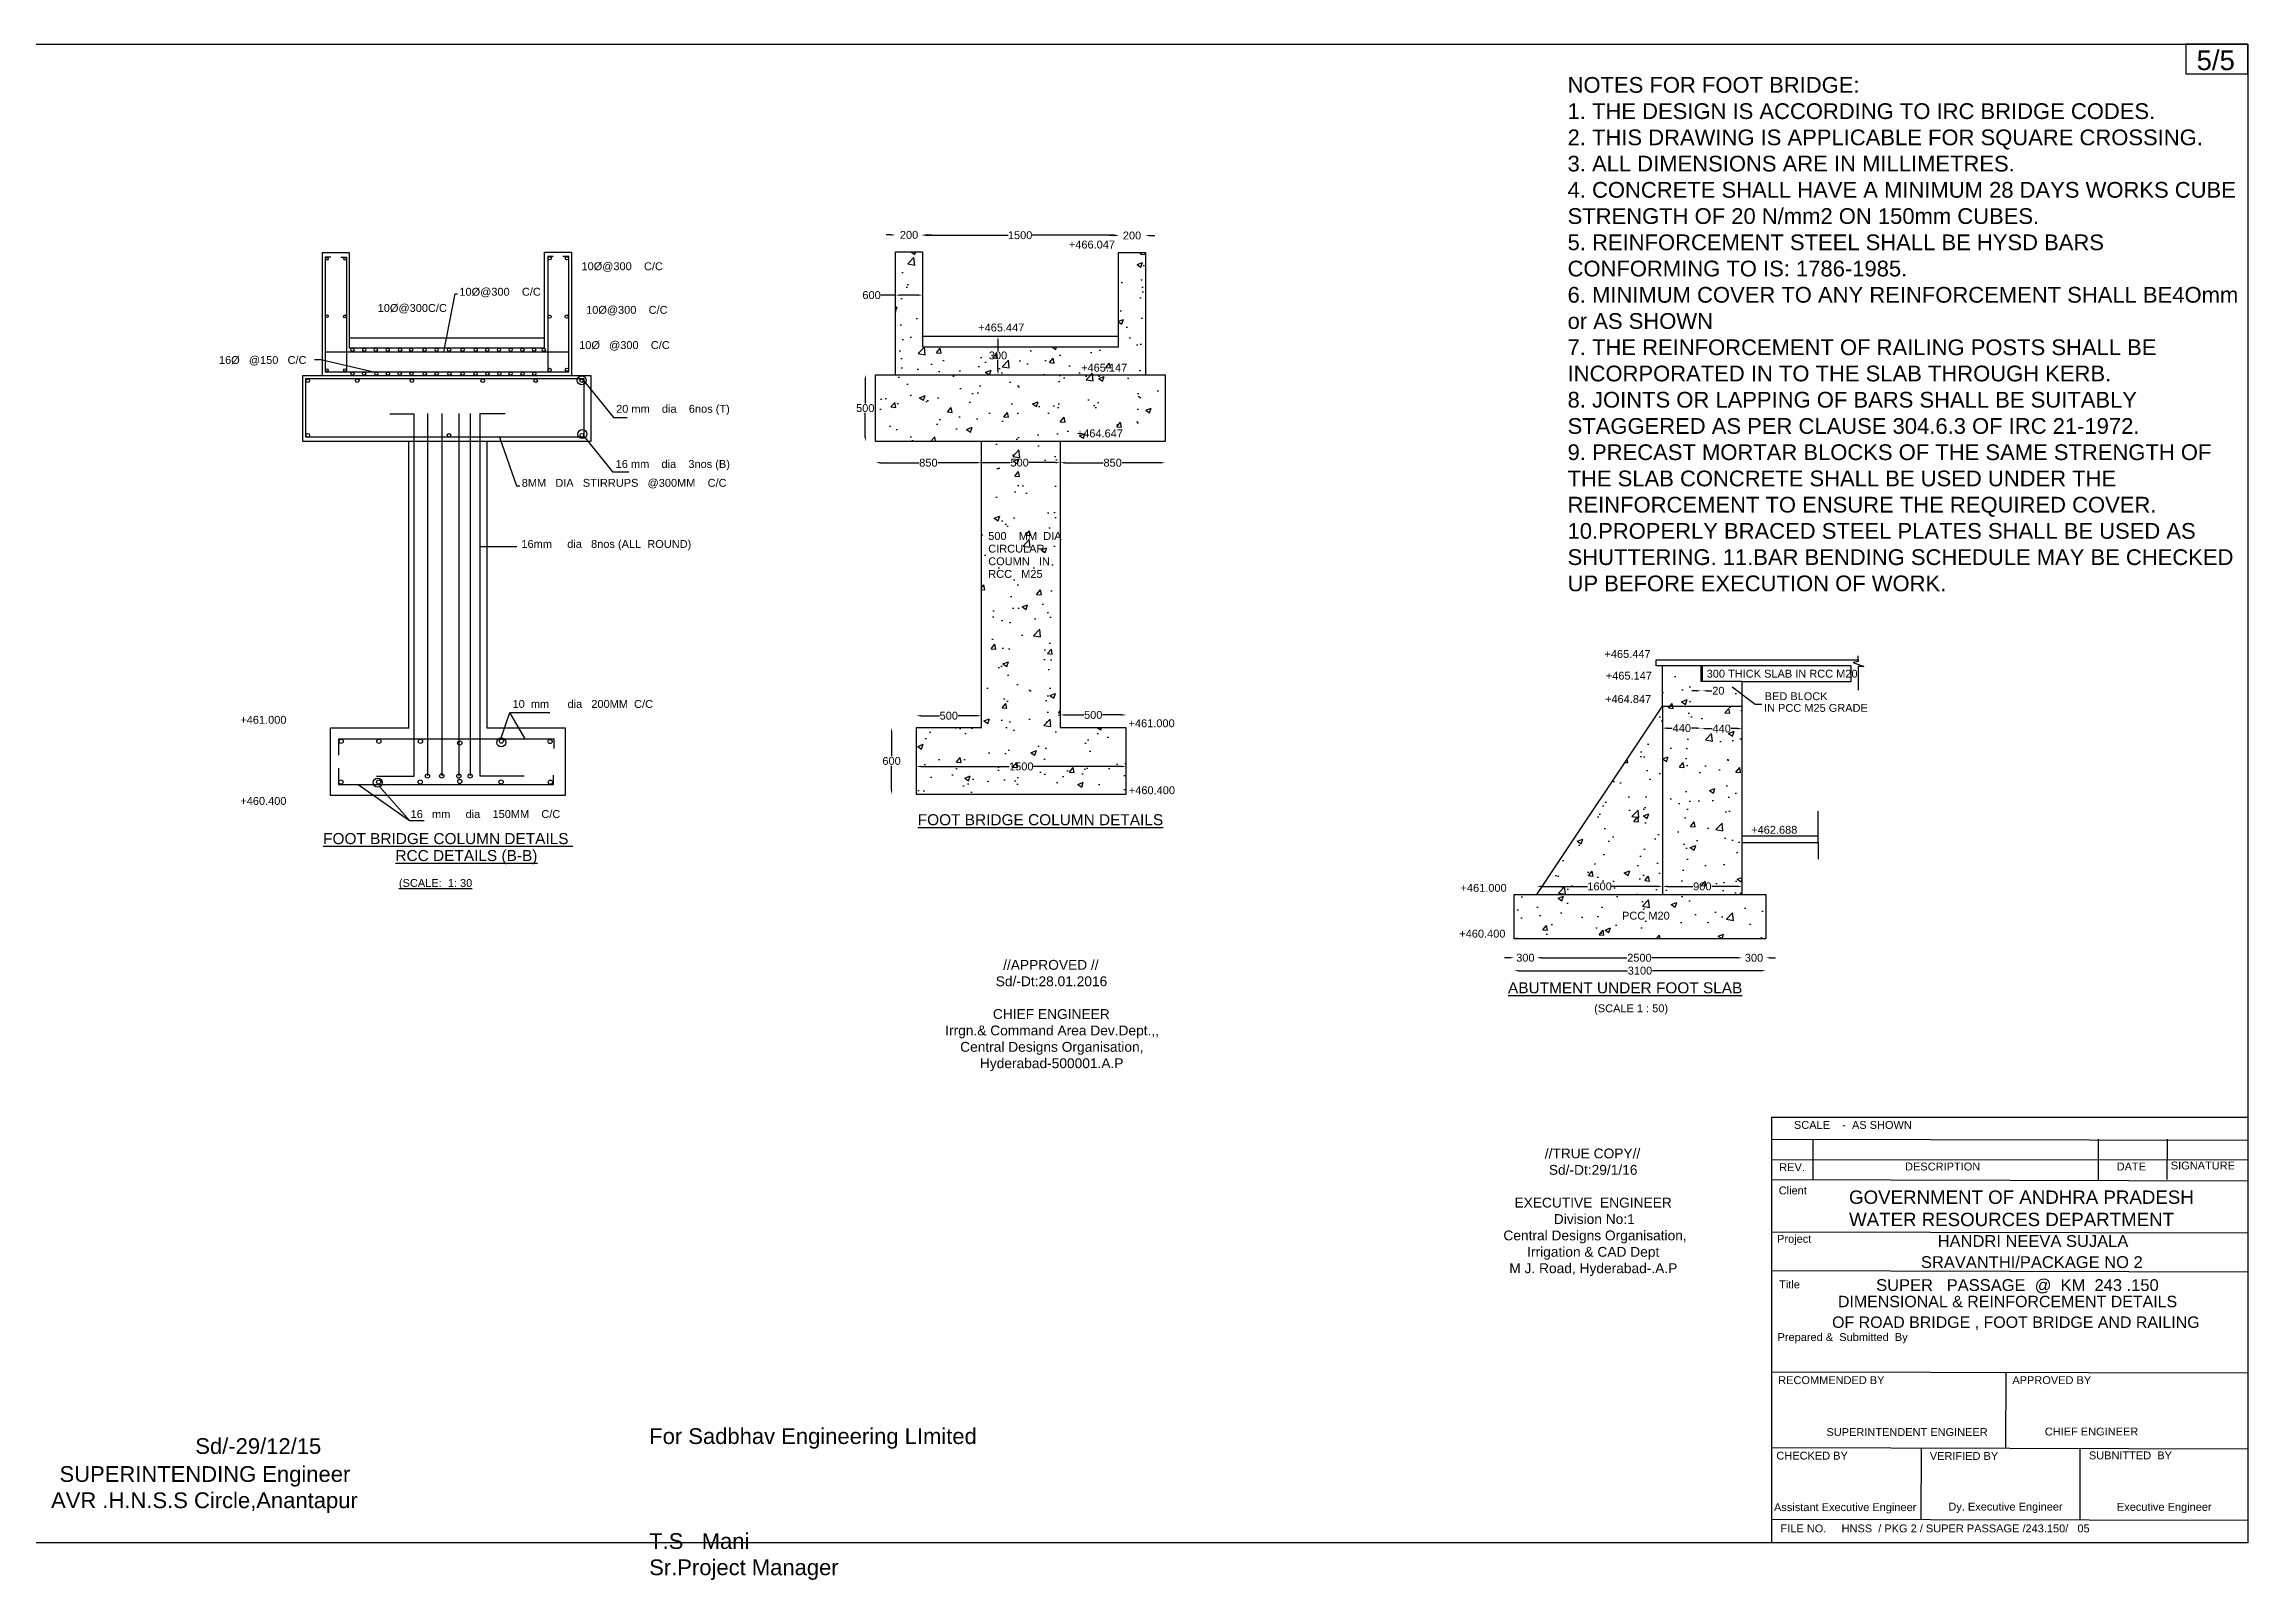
# Model space of a CAD drawing. Header units: inches. Extents: x 800 to 1228, y 18 to 213.
# Drawn here: x 948.4 to 1228.4, y 17.6 to 212.8 of the extents above; entities that cross this region are included whole.
import ezdxf

# ---------------------------------------------------------------- set-up
doc = ezdxf.new("R2010")
doc.units = ezdxf.units.IN
doc.header["$MEASUREMENT"] = 0
doc.layers.add('DRAWING', color=2, linetype='Continuous')
doc.layers.add('TEXT', color=1, linetype='Continuous')
doc.styles.get("Standard").update_dxf_attribs({"font": 'arial.ttf', "height": 1})
doc.dimstyles.get("Standard").update_dxf_attribs({"dimtxt": 1, "dimasz": 0.6, "dimexe": 0.18, "dimexo": 0.0625, "dimgap": 0.09, "dimtad": 0, "dimtih": 1, "dimtoh": 1, "dimdec": 4, "dimzin": 0, "dimdsep": 46, "dimtxsty": 'Standard', "dimcen": 0.09, "dimse1": 1, "dimse2": 1, "dimadec": 0, "dimazin": 0, "dimtfac": 1, "dimtdec": 4, "dimtofl": 0, "dimtmove": 0, "dimatfit": 3, "dimfxl": 1, "dimtolj": 1, "dimtzin": 0, "dimarcsym": 0})
pattern_1 = [(50, (0, 0), (7.172602, -0.62752), [0.75, -8.25]), (355, (0, 0), (-1.387513, 7.52192), [0.6, -6.6]), (100.4514, (0.598, -0.052), (5.785094, 6.894395), [0.6374, -7.01142]), (46.1842, (0, 2), (10.67241, -1.65519), [1.125, -12.375]), (96.6356, (0.889, 1.862), (9.34663, 9.74118), [0.9561, -10.51713]), (351.1842, (0, 2), (9.34662, 9.74119), [0.9, -9.9]), (21, (1, 1.5), (5.96907, -4.02619), [0.75, -8.25]), (326, (1, 1.5), (2.433153, 7.2515), [0.6, -6.6]), (71.4514, (1.4974, 1.1645), (8.402226, 3.225305), [0.6374, -7.01142]), (37.5, (0, 0), (0.1215986, 3.3289385), [0, -6.52, 0, -6.7, 0, -6.625]), (7.5, (0, 0), (2.630695, 3.944117), [0, -3.82, 0, -6.37, 0, -2.525]), (327.5, (-2.23, 0), (5.3382244, -0.225549), [0, -2.5, 0, -7.8, 0, -10.35]), (317.5, (-3.23, 0), (5.831862, 1.00105), [0, -3.25, 0, -5.18, 0, -7.35])]

# ---------------------------------------------------------------- blocks, each defined once
blk = doc.blocks.new('*D1')
at = {"layer": 'Defpoints', "color": 0, "transparency": 16777216}
for p in [(1078.14, 175.63), (1069.62, 170.73), (1078.14, 170.73)]:
    blk.add_point(p, dxfattribs=at)
at = {"layer": 'TEXT', "color": 0, "lineweight": -2, "transparency": 16777216}
for p, q in [((1069.62, 175.03), (1069.62, 173.78)), ((1069.62, 171.33), (1069.62, 172.58))]:
    blk.add_line(p, q, dxfattribs=at)
at = {"layer": 'TEXT', "color": 0, "transparency": 16777216}
for points in [[(1069.52, 175.03), (1069.72, 175.03), (1069.62, 175.63)], [(1069.52, 171.33), (1069.72, 171.33), (1069.62, 170.73)]]:
    blk.add_solid(points, dxfattribs=at)
at = {"layer": 'TEXT', "color": 0, "transparency": 16777216, "insert": (1069.62, 173.18), "char_height": 1, "attachment_point": 5}
blk.add_mtext('\\A1;300', dxfattribs=at)
blk = doc.blocks.new('*D2')
at = {"layer": 'Defpoints', "color": 0, "transparency": 16777216}
for p in [(1154.05, 133.75), (1158.97, 133.75), (1158.97, 125.82)]:
    blk.add_point(p, dxfattribs=at)
at = {"layer": 'TEXT', "color": 0, "lineweight": -2, "transparency": 16777216}
for p, q in [((1154.65, 125.82), (1155.3, 125.82)), ((1158.37, 125.82), (1157.72, 125.82))]:
    blk.add_line(p, q, dxfattribs=at)
at = {"layer": 'TEXT', "color": 0, "transparency": 16777216}
for points in [[(1154.65, 125.92), (1154.65, 125.72), (1154.05, 125.82)], [(1158.37, 125.92), (1158.37, 125.72), (1158.97, 125.82)]]:
    blk.add_solid(points, dxfattribs=at)
at = {"layer": 'TEXT', "color": 0, "transparency": 16777216, "insert": (1156.51, 125.82), "char_height": 1, "attachment_point": 5}
blk.add_mtext('\\A1;440', dxfattribs=at)
blk = doc.blocks.new('*D3')
at = {"layer": 'Defpoints', "color": 0, "transparency": 16777216}
for p in [(1158.97, 131.74), (1164.17, 131.74), (1164.17, 125.76)]:
    blk.add_point(p, dxfattribs=at)
at = {"layer": 'TEXT', "color": 0, "lineweight": -2, "transparency": 16777216}
for p, q in [((1159.57, 125.76), (1160.36, 125.76)), ((1163.57, 125.76), (1162.78, 125.76))]:
    blk.add_line(p, q, dxfattribs=at)
at = {"layer": 'TEXT', "color": 0, "transparency": 16777216}
for points in [[(1159.57, 125.86), (1159.57, 125.66), (1158.97, 125.76)], [(1163.57, 125.86), (1163.57, 125.66), (1164.17, 125.76)]]:
    blk.add_solid(points, dxfattribs=at)
at = {"layer": 'TEXT', "color": 0, "transparency": 16777216, "insert": (1161.57, 125.76), "char_height": 1, "attachment_point": 5}
blk.add_mtext('\\A1;440', dxfattribs=at)
blk = doc.blocks.new('*D4')
at = {"layer": 'Defpoints', "color": 0, "transparency": 16777216}
for p in [(1138.07, 104.69), (1154.05, 105.71), (1154.05, 104.69)]:
    blk.add_point(p, dxfattribs=at)
at = {"layer": 'TEXT', "color": 0, "lineweight": -2, "transparency": 16777216}
for p, q in [((1138.67, 105.71), (1144.52, 105.71)), ((1153.45, 105.71), (1147.59, 105.71))]:
    blk.add_line(p, q, dxfattribs=at)
at = {"layer": 'TEXT', "color": 0, "transparency": 16777216}
for points in [[(1138.67, 105.81), (1138.67, 105.61), (1138.07, 105.71)], [(1153.45, 105.81), (1153.45, 105.61), (1154.05, 105.71)]]:
    blk.add_solid(points, dxfattribs=at)
at = {"layer": 'TEXT', "color": 0, "transparency": 16777216, "insert": (1146.06, 105.71), "char_height": 1, "attachment_point": 5}
blk.add_mtext('\\A1;1600', dxfattribs=at)
blk = doc.blocks.new('*D5')
at = {"layer": 'Defpoints', "color": 0, "transparency": 16777216}
for p in [(1154.05, 105.71), (1164.17, 105.71), (1164.17, 105.71)]:
    blk.add_point(p, dxfattribs=at)
at = {"layer": 'TEXT', "color": 0, "lineweight": -2, "transparency": 16777216}
for p, q in [((1154.65, 105.71), (1157.92, 105.71)), ((1163.57, 105.71), (1160.3, 105.71))]:
    blk.add_line(p, q, dxfattribs=at)
at = {"layer": 'TEXT', "color": 0, "transparency": 16777216}
for points in [[(1154.65, 105.81), (1154.65, 105.61), (1154.05, 105.71)], [(1163.57, 105.81), (1163.57, 105.61), (1164.17, 105.71)]]:
    blk.add_solid(points, dxfattribs=at)
at = {"layer": 'TEXT', "color": 0, "transparency": 16777216, "insert": (1159.11, 105.71), "char_height": 1, "attachment_point": 5}
blk.add_mtext('\\A1;900', dxfattribs=at)
blk = doc.blocks.new('*D6')
at = {"layer": 'Defpoints', "color": 0, "transparency": 16777216}
for p in [(1135.19, 104.69), (1138.07, 104.69), (1138.07, 96.65)]:
    blk.add_point(p, dxfattribs=at)
at = {"layer": 'TEXT', "color": 0, "lineweight": -2, "transparency": 16777216}
for p, q in [((1134.59, 96.65), (1133.99, 96.65)), ((1138.67, 96.65), (1139.27, 96.65))]:
    blk.add_line(p, q, dxfattribs=at)
at = {"layer": 'TEXT', "color": 0, "transparency": 16777216}
for points in [[(1134.59, 96.75), (1134.59, 96.55), (1135.19, 96.65)], [(1138.67, 96.75), (1138.67, 96.55), (1138.07, 96.65)]]:
    blk.add_solid(points, dxfattribs=at)
at = {"layer": 'TEXT', "color": 0, "transparency": 16777216, "insert": (1136.63, 96.65), "char_height": 1, "attachment_point": 5}
blk.add_mtext('\\A1;300', dxfattribs=at)
blk = doc.blocks.new('*D7')
at = {"layer": 'Defpoints', "color": 0, "transparency": 16777216}
for p in [(1138.07, 104.69), (1164.17, 104.69), (1164.17, 96.64)]:
    blk.add_point(p, dxfattribs=at)
at = {"layer": 'TEXT', "color": 0, "lineweight": -2, "transparency": 16777216}
for p, q in [((1138.67, 96.64), (1149.53, 96.64)), ((1163.57, 96.64), (1152.71, 96.64))]:
    blk.add_line(p, q, dxfattribs=at)
at = {"layer": 'TEXT', "color": 0, "transparency": 16777216}
for points in [[(1138.67, 96.74), (1138.67, 96.54), (1138.07, 96.64)], [(1163.57, 96.74), (1163.57, 96.54), (1164.17, 96.64)]]:
    blk.add_solid(points, dxfattribs=at)
at = {"layer": 'TEXT', "color": 0, "transparency": 16777216, "insert": (1151.12, 96.64), "char_height": 1, "attachment_point": 5}
blk.add_mtext('\\A1;2500', dxfattribs=at)
blk = doc.blocks.new('*D8')
at = {"layer": 'Defpoints', "color": 0, "transparency": 16777216}
for p in [(1164.17, 104.69), (1167.19, 104.69), (1167.19, 96.64)]:
    blk.add_point(p, dxfattribs=at)
at = {"layer": 'TEXT', "color": 0, "lineweight": -2, "transparency": 16777216}
for p, q in [((1163.57, 96.64), (1162.97, 96.64)), ((1167.79, 96.64), (1168.39, 96.64))]:
    blk.add_line(p, q, dxfattribs=at)
at = {"layer": 'TEXT', "color": 0, "transparency": 16777216}
for points in [[(1163.57, 96.74), (1163.57, 96.54), (1164.17, 96.64)], [(1167.79, 96.74), (1167.79, 96.54), (1167.19, 96.64)]]:
    blk.add_solid(points, dxfattribs=at)
at = {"layer": 'TEXT', "color": 0, "transparency": 16777216, "insert": (1165.68, 96.64), "char_height": 1, "attachment_point": 5}
blk.add_mtext('\\A1;300', dxfattribs=at)
blk = doc.blocks.new('*D9')
at = {"layer": 'Defpoints', "color": 0, "transparency": 16777216}
for p in [(1135.19, 99.04), (1167.19, 99.04), (1167.19, 95)]:
    blk.add_point(p, dxfattribs=at)
at = {"layer": 'TEXT', "color": 0, "lineweight": -2, "transparency": 16777216}
for p, q in [((1135.79, 95), (1149.61, 95)), ((1166.59, 95), (1152.77, 95))]:
    blk.add_line(p, q, dxfattribs=at)
at = {"layer": 'TEXT', "color": 0, "transparency": 16777216}
for points in [[(1135.79, 95.1), (1135.79, 94.9), (1135.19, 95)], [(1166.59, 95.1), (1166.59, 94.9), (1167.19, 95)]]:
    blk.add_solid(points, dxfattribs=at)
at = {"layer": 'TEXT', "color": 0, "transparency": 16777216, "insert": (1151.19, 95), "char_height": 1, "attachment_point": 5}
blk.add_mtext('\\A1;3100', dxfattribs=at)
blk = doc.blocks.new('*D10')
at = {"layer": 'Defpoints', "color": 0, "transparency": 16777216}
for p in [(1158.97, 131.74), (1159.13, 131.74), (1159.13, 130.57)]:
    blk.add_point(p, dxfattribs=at)
at = {"layer": 'TEXT', "color": 0, "lineweight": -2, "transparency": 16777216}
for p, q in [((1158.37, 130.57), (1157.77, 130.57)), ((1159.73, 130.57), (1160.33, 130.57))]:
    blk.add_line(p, q, dxfattribs=at)
at = {"layer": 'TEXT', "color": 0, "transparency": 16777216}
for points in [[(1158.37, 130.67), (1158.37, 130.47), (1158.97, 130.57)], [(1159.73, 130.67), (1159.73, 130.47), (1159.13, 130.57)]]:
    blk.add_solid(points, dxfattribs=at)
at = {"layer": 'TEXT', "color": 0, "transparency": 16777216, "insert": (1161.15, 130.57), "char_height": 1, "attachment_point": 5}
blk.add_mtext('\\A1;20', dxfattribs=at)
blk = doc.blocks.new('*D11')
at = {"layer": 'Defpoints', "color": 0, "transparency": 16777216}
for p in [(1060.03, 188.5), (1056.6, 186.35), (1060.03, 186.35)]:
    blk.add_point(p, dxfattribs=at)
at = {"layer": 'TEXT', "color": 0, "lineweight": -2, "transparency": 16777216}
for p, q in [((1056, 188.5), (1055.4, 188.5)), ((1060.63, 188.5), (1061.23, 188.5))]:
    blk.add_line(p, q, dxfattribs=at)
at = {"layer": 'TEXT', "color": 0, "transparency": 16777216}
for points in [[(1056, 188.6), (1056, 188.4), (1056.6, 188.5)], [(1060.63, 188.6), (1060.63, 188.4), (1060.03, 188.5)]]:
    blk.add_solid(points, dxfattribs=at)
at = {"layer": 'TEXT', "color": 0, "transparency": 16777216, "insert": (1058.32, 188.5), "char_height": 1, "attachment_point": 5}
blk.add_mtext('\\A1;200', dxfattribs=at)
blk = doc.blocks.new('*D12')
at = {"layer": 'Defpoints', "color": 0, "transparency": 16777216}
for p in [(1084.94, 188.46), (1059.93, 175.63), (1084.94, 175.63)]:
    blk.add_point(p, dxfattribs=at)
at = {"layer": 'TEXT', "color": 0, "lineweight": -2, "transparency": 16777216}
for p, q in [((1060.53, 188.46), (1070.9, 188.46)), ((1084.34, 188.46), (1073.97, 188.46))]:
    blk.add_line(p, q, dxfattribs=at)
at = {"layer": 'TEXT', "color": 0, "transparency": 16777216}
for points in [[(1060.53, 188.56), (1060.53, 188.36), (1059.93, 188.46)], [(1084.34, 188.56), (1084.34, 188.36), (1084.94, 188.46)]]:
    blk.add_solid(points, dxfattribs=at)
at = {"layer": 'TEXT', "color": 0, "transparency": 16777216, "insert": (1072.43, 188.46), "char_height": 1, "attachment_point": 5}
blk.add_mtext('\\A1;1500', dxfattribs=at)
blk = doc.blocks.new('*D13')
at = {"layer": 'Defpoints', "color": 0, "transparency": 16777216}
for p in [(1088.35, 188.42), (1084.94, 186.27), (1088.35, 186.27)]:
    blk.add_point(p, dxfattribs=at)
at = {"layer": 'TEXT', "color": 0, "lineweight": -2, "transparency": 16777216}
for p, q in [((1084.34, 188.42), (1083.74, 188.42)), ((1088.95, 188.42), (1089.55, 188.42))]:
    blk.add_line(p, q, dxfattribs=at)
at = {"layer": 'TEXT', "color": 0, "transparency": 16777216}
for points in [[(1084.34, 188.52), (1084.34, 188.32), (1084.94, 188.42)], [(1088.95, 188.52), (1088.95, 188.32), (1088.35, 188.42)]]:
    blk.add_solid(points, dxfattribs=at)
at = {"layer": 'TEXT', "color": 0, "transparency": 16777216, "insert": (1086.65, 188.42), "char_height": 1, "attachment_point": 5}
blk.add_mtext('\\A1;200', dxfattribs=at)
blk = doc.blocks.new('*D14')
at = {"layer": 'Defpoints', "color": 0, "transparency": 16777216}
for p in [(1056.6, 180.85), (1060.03, 180.85), (1060.03, 180.85)]:
    blk.add_point(p, dxfattribs=at)
at = {"layer": 'TEXT', "color": 0, "lineweight": -2, "transparency": 16777216}
for p, q in [((1056.6, 180.85), (1054.75, 180.85)), ((1059.43, 180.85), (1057.2, 180.85))]:
    blk.add_line(p, q, dxfattribs=at)
at = {"layer": 'TEXT', "color": 0, "transparency": 16777216}
for points in [[(1057.2, 180.95), (1057.2, 180.75), (1056.6, 180.85)], [(1059.43, 180.95), (1059.43, 180.75), (1060.03, 180.85)]]:
    blk.add_solid(points, dxfattribs=at)
at = {"layer": 'TEXT', "color": 0, "transparency": 16777216, "insert": (1053.56, 180.85), "char_height": 1, "attachment_point": 5}
blk.add_mtext('\\A1;600', dxfattribs=at)
blk = doc.blocks.new('*D15')
at = {"layer": 'Defpoints', "color": 0, "transparency": 16777216}
for p in [(1054.07, 170.73), (1052.76, 162.25), (1054.07, 162.25)]:
    blk.add_point(p, dxfattribs=at)
at = {"layer": 'TEXT', "color": 0, "lineweight": -2, "transparency": 16777216}
for p, q in [((1052.76, 170.13), (1052.76, 167.09)), ((1052.76, 162.85), (1052.76, 165.89))]:
    blk.add_line(p, q, dxfattribs=at)
at = {"layer": 'TEXT', "color": 0, "transparency": 16777216}
for points in [[(1052.66, 170.13), (1052.86, 170.13), (1052.76, 170.73)], [(1052.66, 162.85), (1052.86, 162.85), (1052.76, 162.25)]]:
    blk.add_solid(points, dxfattribs=at)
at = {"layer": 'TEXT', "color": 0, "transparency": 16777216, "insert": (1052.76, 166.49), "char_height": 1, "attachment_point": 5}
blk.add_mtext('\\A1;500', dxfattribs=at)
blk = doc.blocks.new('*D16')
at = {"layer": 'Defpoints', "color": 0, "transparency": 16777216}
for p in [(1054.07, 162.25), (1067.5, 162.25), (1067.5, 159.55)]:
    blk.add_point(p, dxfattribs=at)
at = {"layer": 'TEXT', "color": 0, "lineweight": -2, "transparency": 16777216}
for p, q in [((1054.67, 159.55), (1059.59, 159.55)), ((1066.9, 159.55), (1061.98, 159.55))]:
    blk.add_line(p, q, dxfattribs=at)
at = {"layer": 'TEXT', "color": 0, "transparency": 16777216}
for points in [[(1054.67, 159.65), (1054.67, 159.45), (1054.07, 159.55)], [(1066.9, 159.65), (1066.9, 159.45), (1067.5, 159.55)]]:
    blk.add_solid(points, dxfattribs=at)
at = {"layer": 'TEXT', "color": 0, "transparency": 16777216, "insert": (1060.78, 159.55), "char_height": 1, "attachment_point": 5}
blk.add_mtext('\\A1;850', dxfattribs=at)
blk = doc.blocks.new('*D17')
at = {"layer": 'Defpoints', "color": 0, "transparency": 16777216}
for p in [(1077.53, 162.25), (1090.86, 162.25), (1090.86, 159.55)]:
    blk.add_point(p, dxfattribs=at)
at = {"layer": 'TEXT', "color": 0, "lineweight": -2, "transparency": 16777216}
for p, q in [((1078.13, 159.55), (1083, 159.55)), ((1090.26, 159.55), (1085.39, 159.55))]:
    blk.add_line(p, q, dxfattribs=at)
at = {"layer": 'TEXT', "color": 0, "transparency": 16777216}
for points in [[(1078.13, 159.65), (1078.13, 159.45), (1077.53, 159.55)], [(1090.26, 159.65), (1090.26, 159.45), (1090.86, 159.55)]]:
    blk.add_solid(points, dxfattribs=at)
at = {"layer": 'TEXT', "color": 0, "transparency": 16777216, "insert": (1084.19, 159.55), "char_height": 1, "attachment_point": 5}
blk.add_mtext('\\A1;850', dxfattribs=at)
blk = doc.blocks.new('*D18')
at = {"layer": 'Defpoints', "color": 0, "transparency": 16777216}
for p in [(1067.2, 159.6), (1077.53, 159.6), (1077.53, 159.56)]:
    blk.add_point(p, dxfattribs=at)
at = {"layer": 'TEXT', "color": 0, "lineweight": -2, "transparency": 16777216}
for p, q in [((1067.8, 159.56), (1071.17, 159.56)), ((1076.93, 159.56), (1073.56, 159.56))]:
    blk.add_line(p, q, dxfattribs=at)
at = {"layer": 'TEXT', "color": 0, "transparency": 16777216}
for points in [[(1067.8, 159.66), (1067.8, 159.46), (1067.2, 159.56)], [(1076.93, 159.66), (1076.93, 159.46), (1077.53, 159.56)]]:
    blk.add_solid(points, dxfattribs=at)
at = {"layer": 'TEXT', "color": 0, "transparency": 16777216, "insert": (1072.37, 159.56), "char_height": 1, "attachment_point": 5}
blk.add_mtext('\\A1;500', dxfattribs=at)
blk = doc.blocks.new('*D19')
at = {"layer": 'Defpoints', "color": 0, "transparency": 16777216}
for p in [(1067.5, 127.4), (1059.24, 125.88), (1067.5, 125.88)]:
    blk.add_point(p, dxfattribs=at)
at = {"layer": 'TEXT', "color": 0, "lineweight": -2, "transparency": 16777216}
for p, q in [((1059.84, 127.4), (1062.18, 127.4)), ((1066.9, 127.4), (1064.56, 127.4))]:
    blk.add_line(p, q, dxfattribs=at)
at = {"layer": 'TEXT', "color": 0, "transparency": 16777216}
for points in [[(1059.84, 127.5), (1059.84, 127.3), (1059.24, 127.4)], [(1066.9, 127.5), (1066.9, 127.3), (1067.5, 127.4)]]:
    blk.add_solid(points, dxfattribs=at)
at = {"layer": 'TEXT', "color": 0, "transparency": 16777216, "insert": (1063.37, 127.4), "char_height": 1, "attachment_point": 5}
blk.add_mtext('\\A1;500', dxfattribs=at)
blk = doc.blocks.new('*D20')
at = {"layer": 'Defpoints', "color": 0, "transparency": 16777216}
for p in [(1085.92, 127.5), (1077.53, 125.88), (1085.92, 125.88)]:
    blk.add_point(p, dxfattribs=at)
at = {"layer": 'TEXT', "color": 0, "lineweight": -2, "transparency": 16777216}
for p, q in [((1078.13, 127.5), (1080.53, 127.5)), ((1085.32, 127.5), (1082.92, 127.5))]:
    blk.add_line(p, q, dxfattribs=at)
at = {"layer": 'TEXT', "color": 0, "transparency": 16777216}
for points in [[(1078.13, 127.6), (1078.13, 127.4), (1077.53, 127.5)], [(1085.32, 127.6), (1085.32, 127.4), (1085.92, 127.5)]]:
    blk.add_solid(points, dxfattribs=at)
at = {"layer": 'TEXT', "color": 0, "transparency": 16777216, "insert": (1081.72, 127.5), "char_height": 1, "attachment_point": 5}
blk.add_mtext('\\A1;500', dxfattribs=at)
blk = doc.blocks.new('*D21')
at = {"layer": 'Defpoints', "color": 0, "transparency": 16777216}
for p in [(1059.24, 120.95), (1085.92, 120.95), (1085.92, 120.95)]:
    blk.add_point(p, dxfattribs=at)
at = {"layer": 'TEXT', "color": 0, "lineweight": -2, "transparency": 16777216}
for p, q in [((1059.84, 120.95), (1071.04, 120.95)), ((1085.32, 120.95), (1074.11, 120.95))]:
    blk.add_line(p, q, dxfattribs=at)
at = {"layer": 'TEXT', "color": 0, "transparency": 16777216}
for points in [[(1059.84, 121.05), (1059.84, 120.85), (1059.24, 120.95)], [(1085.32, 121.05), (1085.32, 120.85), (1085.92, 120.95)]]:
    blk.add_solid(points, dxfattribs=at)
at = {"layer": 'TEXT', "color": 0, "transparency": 16777216, "insert": (1072.58, 120.95), "char_height": 1, "attachment_point": 5}
blk.add_mtext('\\A1;1500', dxfattribs=at)
blk = doc.blocks.new('*D22')
at = {"layer": 'Defpoints', "color": 0, "transparency": 16777216}
for p in [(1059.24, 125.88), (1056.1, 117.42), (1059.24, 117.42)]:
    blk.add_point(p, dxfattribs=at)
at = {"layer": 'TEXT', "color": 0, "lineweight": -2, "transparency": 16777216}
for p, q in [((1056.1, 125.28), (1056.1, 122.25)), ((1056.1, 118.02), (1056.1, 121.05))]:
    blk.add_line(p, q, dxfattribs=at)
at = {"layer": 'TEXT', "color": 0, "transparency": 16777216}
for points in [[(1056, 125.28), (1056.2, 125.28), (1056.1, 125.88)], [(1056, 118.02), (1056.2, 118.02), (1056.1, 117.42)]]:
    blk.add_solid(points, dxfattribs=at)
at = {"layer": 'TEXT', "color": 0, "transparency": 16777216, "insert": (1056.1, 121.65), "char_height": 1, "attachment_point": 5}
blk.add_mtext('\\A1;600', dxfattribs=at)

msp = doc.modelspace()

# ---------------------------------------------------------------- hatches: boundary and pattern name
at = {"layer": 'TEXT'}
h = msp.add_hatch(dxfattribs=at)
h.set_pattern_fill('AR-CONC', color=0, style=0)
h.set_pattern_definition(pattern_1)
h.paths.add_polyline_path([(1088.35307, 186.2662), (1084.93734, 186.2662), (1084.93734, 174.26741), (1060.03483, 174.26741), (1060.03483, 186.34659), (1056.59711, 186.34659), (1056.59711, 170.73322), (1088.35307, 170.73322)])
h.paths.add_polyline_path([(1068.2694, 173.94271), (1070.97472, 173.94271), (1070.97472, 172.42088), (1068.2694, 172.42088)], flags=24)
h.paths.add_polyline_path([(1079.92399, 170.85655), (1086.30018, 170.85655), (1086.30018, 172.38827), (1079.92399, 172.38827)], flags=24)
h = msp.add_hatch(dxfattribs=at)
h.set_pattern_fill('AR-CONC', color=0, style=0)
h.set_pattern_definition(pattern_1)
h.paths.add_polyline_path([(1090.8558, 170.73322), (1054.06724, 170.73322), (1054.06724, 162.2488), (1090.8558, 162.2488)])
h.paths.add_polyline_path([(1079.37378, 162.50863), (1085.74997, 162.50863), (1085.74997, 164.04034), (1079.37378, 164.04034)], flags=24)
h = msp.add_hatch(dxfattribs=at)
h.set_pattern_fill('AR-CONC', color=0, style=0)
h.set_pattern_definition(pattern_1)
h.paths.add_polyline_path([(1077.52923, 162.2488), (1067.50187, 162.2488), (1067.50187, 125.87575), (1059.23716, 125.87575), (1059.23716, 117.42121), (1085.91617, 117.42121), (1085.91617, 125.87575), (1077.52923, 125.87575)])
h.paths.add_polyline_path([(1068.12391, 144.64496), (1075.54956, 144.64496), (1075.54956, 146.19612), (1068.12391, 146.19612)], flags=24)
h.paths.add_polyline_path([(1068.12374, 146.2512), (1076.47947, 146.2512), (1076.47947, 147.80338), (1068.12374, 147.80338)], flags=24)
h.paths.add_polyline_path([(1068.12391, 147.85778), (1075.78217, 147.85778), (1075.78217, 149.40894), (1068.12391, 149.40894)], flags=24)
h.paths.add_polyline_path([(1068.12715, 149.46743), (1077.9556, 149.46743), (1077.9556, 150.99915), (1068.12715, 150.99915)], flags=24)
h = msp.add_hatch(dxfattribs=at)
h.set_pattern_fill('AR-CONC', color=0, style=0)
h.set_pattern_definition(pattern_1)
h.paths.add_polyline_path([(1154.04907, 128.59531), (1138.06591, 104.68671), (1154.04907, 104.68671)])
h.paths.add_polyline_path([(1164.17126, 128.59531), (1154.04907, 128.59531), (1154.04907, 104.68671), (1164.17126, 104.68671)])
h.paths.add_polyline_path([(1164.17126, 131.73917), (1159.13303, 131.73917), (1158.97153, 131.73917), (1158.97153, 133.75053), (1154.04907, 133.75053), (1154.04907, 128.59531), (1164.17126, 128.59531)])
h.paths.add_polyline_path([(1144.36308, 106.47371), (1147.7519, 106.47371), (1147.7519, 104.95256), (1144.36308, 104.95256)], flags=24)
h.paths.add_polyline_path([(1155.13718, 126.57959), (1157.88342, 126.57959), (1157.88342, 125.05844), (1155.13718, 125.05844)], flags=24)
h.paths.add_polyline_path([(1160.19827, 126.52029), (1162.94452, 126.52029), (1162.94452, 124.99914), (1160.19827, 124.99914)], flags=24)
h.paths.add_polyline_path([(1157.75716, 106.47371), (1160.46317, 106.47371), (1160.46317, 104.95256), (1157.75716, 104.95256)], flags=24)
h = msp.add_hatch(dxfattribs=at)
h.set_pattern_fill('AR-CONC', color=0, style=0)
h.set_pattern_definition(pattern_1)
h.paths.add_polyline_path([(1167.1891, 104.68671), (1135.18613, 104.68671), (1135.18613, 99.03669), (1167.1891, 99.03669)])
h.paths.add_polyline_path([(1148.65485, 101.2196), (1155.22715, 101.2196), (1155.22715, 102.77076), (1148.65485, 102.77076)], flags=24)

# ---------------------------------------------------------------- linework, layer by layer
at = {"color": 0}
for points in [[(983.79099, 170.61885), (983.79099, 186.28181), (987.17452, 186.28181), (987.17452, 174.1427), (1011.98143, 174.1427), (1011.98143, 186.28897), (1015.44096, 186.28897), (1015.44096, 170.61885)], [(984.859, 185.65933), (984.14973, 185.65933), (984.14973, 171.10796), (1015.08404, 171.10796), (1015.08404, 185.77316), (1014.35088, 185.77316)], [(986.10349, 185.65933), (986.8521, 185.65933), (986.8521, 171.10796)], [(1013.11425, 185.77316), (1012.40545, 185.77316), (1012.40545, 171.10796)], [(1056.59711, 170.73322), (1056.59711, 186.34659), (1060.03483, 186.34659), (1060.03483, 174.26741), (1084.93734, 174.26741), (1084.93734, 186.2662), (1088.35307, 186.2662), (1088.35307, 170.73322)], [(984.14973, 173.65904), (1015.08404, 173.65904)], [(987.17452, 175.40391), (1011.98143, 175.40391)], [(1060.03483, 175.63036), (1084.93734, 175.63036)], [(992.33323, 165.77013), (995.41379, 165.77013), (995.41379, 119.68669)], [(997.13408, 165.78728), (997.13408, 119.74141)], [(998.94766, 165.78728), (998.94766, 119.7551)], [(1001.11798, 165.78728), (1001.11798, 119.72773)], [(1002.55159, 165.78728), (1002.55159, 119.74141)], [(1003.80599, 165.78728), (1003.80599, 119.74141)], [(1003.80599, 165.78728), (1006.99105, 165.78728)], [(994.77223, 125.79903), (984.78067, 125.79903), (984.78067, 117.29287), (1014.67506, 117.29287), (1014.67506, 125.8352), (1004.71261, 125.8352), (1004.71261, 162.23764)], [(994.77223, 125.79903), (994.77223, 162.23764)], [(1067.50187, 162.2488), (1067.50187, 125.87575)], [(1077.52923, 162.2488), (1077.52923, 125.87575)], [(1153.23415, 133.75053), (1153.23415, 134.49698), (1178.90039, 134.49698), (1178.90039, 135.00461)], [(1178.90039, 134.49698), (1178.90039, 134.27739), (1178.27104, 134.18305), (1179.62043, 133.64332), (1178.92421, 133.64332), (1178.92421, 130.65251)], [(1138.06591, 104.68671), (1154.04907, 128.59531), (1154.04907, 133.75053)], [(1164.17126, 104.68671), (1164.17126, 131.73917), (1178.03073, 131.73917), (1178.03073, 133.75053), (1153.23415, 133.75053)], [(1159.13303, 131.73917), (1158.97153, 131.73917), (1158.97153, 133.75053)], [(1164.17126, 131.73917), (1159.13303, 131.73917), (1159.13303, 133.75053)], [(1154.04907, 128.59531), (1164.17126, 128.59531)], [(985.88462, 122.39711), (985.88462, 124.47264), (1013.17926, 124.47264), (1013.17926, 123.25387)], [(1067.55739, 125.87575), (1059.23716, 125.87575), (1059.23716, 117.42121), (1085.91617, 117.42121), (1085.91617, 125.87575), (1077.52923, 125.87575)], [(985.82654, 120.7264), (985.82654, 118.66635), (1013.15134, 118.66635), (1013.15134, 119.85476)], [(995.41379, 119.68669), (990.67661, 119.68669)], [(1003.80599, 119.74141), (1009.40105, 119.74141)], [(1164.17126, 111.30698), (1173.84254, 111.30698), (1173.84254, 115.28458)], [(1173.84254, 112.08261), (1164.17126, 112.08261)], [(1173.84254, 111.30698), (1173.84254, 109.17896)]]:
    msp.add_lwpolyline(points, dxfattribs=at)
for points in [[(981.27632, 170.61885), (1017.89983, 170.61885), (1017.89983, 162.23764), (981.27632, 162.23764)], [(981.67112, 170.23517), (1017.00915, 170.23517), (1017.00915, 162.78722), (981.67112, 162.78722)], [(1054.06724, 170.73322), (1090.8558, 170.73322), (1090.8558, 162.2488), (1054.06724, 162.2488)], [(1135.18613, 104.68671), (1167.1891, 104.68671), (1167.1891, 99.03669), (1135.18613, 99.03669)]]:
    msp.add_lwpolyline(points, close=True, dxfattribs=at)
for centre, radius in [((984.3583, 185.46394), 0.17622), ((986.66843, 185.45768), 0.17622), ((1012.66803, 185.53394), 0.2086), ((1014.85283, 185.52441), 0.2086), ((984.34656, 178.1614), 0.17622), ((986.62405, 178.15043), 0.17622), ((1012.64149, 178.1129), 0.2086), ((1014.83097, 178.12545), 0.2086), ((987.60491, 173.91364), 0.2086), ((989.10676, 173.91364), 0.2086), ((990.56945, 173.91364), 0.2086), ((992.07933, 173.91364), 0.2086), ((993.64583, 173.91364), 0.2086), ((995.06134, 173.91364), 0.2086), ((996.76939, 173.91364), 0.2086), ((998.30223, 173.91364), 0.2086), ((999.8876, 173.91364), 0.2086), ((1001.58621, 173.91364), 0.2086), ((1003.26595, 173.91364), 0.2086), ((1004.722, 173.91364), 0.2086), ((1006.22244, 173.91364), 0.2086), ((1007.70401, 173.91364), 0.2086), ((1009.19812, 173.91364), 0.2086), ((1010.67968, 173.91364), 0.2086), ((1011.90646, 173.91364), 0.2086), ((984.34566, 171.316), 0.17622), ((986.65356, 171.32134), 0.17622), ((987.60673, 170.87036), 0.2086), ((989.08739, 170.86508), 0.2086), ((990.63679, 170.86508), 0.2086), ((992.10688, 170.84922), 0.2086), ((993.61153, 170.87567), 0.2086), ((995.10277, 170.87039), 0.2086), ((996.78438, 170.85982), 0.2086), ((998.28918, 170.865), 0.2086), ((999.91791, 170.85443), 0.2086), ((1001.59423, 170.85443), 0.2086), ((1003.24411, 170.85972), 0.2086), ((1004.74315, 170.8632), 0.2086), ((1006.26065, 170.87546), 0.2086), ((1007.69811, 170.86729), 0.2086), ((1009.2197, 170.86729), 0.2086), ((1010.70507, 170.85511), 0.2086), ((1012.65353, 171.35435), 0.2086), ((1014.85217, 171.36171), 0.2086), ((981.92217, 169.97769), 0.22991), ((988.21223, 169.97994), 0.22991), ((995.14608, 169.98371), 0.22991), ((1004.1635, 169.97344), 0.22991), ((1010.88518, 169.97751), 0.22991), ((1016.74111, 170.00705), 0.5758), ((1016.72545, 169.98381), 0.22991), ((981.9308, 163.04394), 0.22991), ((999.86193, 163.03853), 0.22991), ((1016.80922, 163.18587), 0.5758), ((1016.74743, 163.04778), 0.22991), ((986.16748, 124.15408), 0.26864), ((990.95579, 124.15408), 0.26864), ((996.23867, 124.15408), 0.26864), ((1001.23634, 123.92999), 0.26864), ((1006.50036, 124.00513), 0.5758), ((1006.51857, 124.171), 0.26864), ((1012.71169, 124.12561), 0.26864), ((986.13843, 118.96667), 0.26864), ((990.80146, 118.90875), 0.5758), ((990.92674, 118.96667), 0.26864), ((996.20962, 118.96667), 0.26864), ((997.13408, 119.74141), 0.26864), ((998.94766, 119.7551), 0.26864), ((1001.11798, 119.72773), 0.26864), ((1001.23856, 119.04593), 0.26864), ((1002.55159, 119.74141), 0.26864), ((1006.48866, 118.97691), 0.26864), ((1012.75122, 118.95475), 0.26864)]:
    msp.add_circle(centre, radius, dxfattribs=at)
at = {"layer": 'DRAWING', "color": 0}
for points in [[(1167.92599, 76.38395), (1228.43552, 76.38395), (1228.43552, 22.3091), (1167.95929, 22.3091), (1167.92599, 76.38395)], [(1167.92771, 73.60166), (1228.43552, 73.45199)], [(1173.16666, 73.5887), (1173.15396, 68.45464)], [(1209.40489, 73.57108), (1209.39219, 68.43702)], [(1218.15927, 73.58042), (1218.14657, 68.44636)], [(1167.92933, 70.9598), (1228.43552, 71.02436)], [(1167.92771, 68.46756), (1228.43552, 68.3179)], [(1167.92771, 61.8214), (1228.43552, 61.67173)], [(1167.92771, 56.89795), (1228.43552, 56.74828)], [(1167.92771, 44.04057), (1228.43552, 43.89091)], [(1167.92771, 34.39612), (1228.43552, 34.24645)], [(1186.90348, 34.34918), (1186.88102, 25.26677)], [(1167.92771, 25.31365), (1228.43552, 25.16398)]]:
    msp.add_lwpolyline(points, dxfattribs=at)
at = {"layer": 'TEXT', "color": 0}
for points in [[(1228.43552, 22.3091), (799.93916, 22.3091), (799.93916, 212.75175), (1228.43552, 212.75175)], [(1228.43552, 212.75175), (1220.55749, 212.75175), (1220.55749, 208.96126), (1228.43552, 208.96126)]]:
    msp.add_lwpolyline(points, close=True, dxfattribs=at)
for points in [[(1154.04907, 128.59531), (1154.04907, 104.68671)], [(1197.66777, 43.96701), (1197.64391, 34.32262)], [(1207.09577, 34.29924), (1207.07331, 25.21682)]]:
    msp.add_lwpolyline(points, dxfattribs=at)

# ---------------------------------------------------------------- texts
for s, height, p in [('5/5', 2.5, (1221.91856, 209.43767)), ('+466.047', 1, (1078.62415, 186.77344)), ('10Ø@300    C/C', 1, (1016.70012, 184.01698)), ('10Ø@300C/C', 1, (990.80598, 178.71429)), ('10Ø@300    C/C', 1, (1001.18723, 180.77645)), ('10Ø@300    C/C', 1, (1017.28997, 178.47862)), ('+465.447', 1, (1067.10547, 176.23484)), ('10Ø   @300    C/C', 1, (1016.4052, 174.00079)), ('16Ø   @150   C/C', 1, (970.6374, 172.10176)), ('+465.147', 1, (1080.17927, 171.12889)), ('20 mm    dia    6nos (T)', 1, (1021.10194, 165.90046)), ('+464.647', 1, (1079.62906, 162.78096)), ('16 mm    dia    3nos (B)', 1, (1021.04345, 158.88909)), ('8MM   DIA   STIRRUPS   @300MM    C/C', 1, (1009.11083, 156.49354)), ('16mm     dia   8nos (ALL  ROUND)', 1, (1009.06932, 148.72869)), ('500    MM  DIA', 1, (1068.38244, 149.73977)), ('CIRCULAR', 1, (1068.38244, 148.13336)), ('COUMN   IN', 1, (1068.38244, 146.52695)), ('RCC   M25', 1, (1068.38244, 144.92054)), ('+465.447', 1, (1146.67465, 134.7442)), ('+465.147', 1, (1146.84326, 131.9867)), ('300 THICK SLAB IN RCC M20', 1, (1159.66476, 132.24427)), ('10  mm      dia   200MM  C/C', 1, (1007.93909, 128.39473)), ('+464.847', 1, (1146.74967, 129.02312)), ('IN PCC M25 GRADE', 1, (1166.94978, 127.89613)), ('BED BLOCK', 1, (1167.02925, 129.37804)), ('+461.000', 1, (973.35133, 126.38159)), ('+461.000', 1, (1086.20705, 125.93932)), ('+460.400', 1, (1086.24576, 117.43209)), ('+460.400', 1, (973.35133, 116.06988)), ('16   mm     dia    150MM    C/C', 1, (994.99392, 114.40556)), ('%%UFOOT BRIDGE COLUMN DETAILS', 1.4, (1059.4253, 113.48537)), ('%%UFOOT BRIDGE COLUMN DETAILS ', 1.4, (983.87211, 111.08797)), ('+462.688', 1, (1165.3197, 112.40518)), ('%%URCC DETAILS (B-B)', 1.4, (993.06054, 108.93584)), ('%%U(SCALE:  1: 30', 1, (993.50412, 105.64435)), ('+461.000', 1, (1128.38823, 105.0249)), ('PCC M20', 1, (1148.91337, 101.49518)), ('+460.400', 1, (1128.23083, 99.20743)), ('%%UABUTMENT UNDER FOOT SLAB', 1.4, (1134.42392, 92.12387)), ('(SCALE 1 : 50)', 1, (1145.37051, 89.71869)), ('SCALE    -  AS SHOWN', 1, (1170.75323, 74.90084)), ('REV.', 1, (1168.88545, 69.52896)), ('DESCRIPTION', 1, (1184.87776, 69.61415)), ('DATE', 1, (1211.76132, 69.61448)), ('SIGNATURE', 1, (1218.63836, 69.74244)), ('Client', 1, (1168.82386, 66.57357)), ('Project', 1, (1168.61138, 60.42665)), ('HANDRI NEEVA SUJALA', 1.5, (1189.01845, 59.89727)), ('SRAVANTHI/PACKAGE NO 2', 1.5, (1186.89059, 57.21899)), ('Title', 1, (1168.87144, 54.63366)), ('DIMENSIONAL & REINFORCEMENT DETAILS', 1.45, (1176.34183, 52.23755)), ('SUPER   PASSAGE  @  KM  243 .150', 1.5, (1181.19885, 54.2992)), ('OF ROAD BRIDGE , FOOT BRIDGE AND RAILING', 1.45, (1175.60131, 49.6095)), ('Prepared &  Submitted  By', 1, (1168.66993, 47.94191)), ('RECOMMENDED BY', 1, (1168.75603, 42.46625)), ('APPROVED BY', 1, (1198.50729, 42.46875)), ('SUPERINTENDENT ENGINEER', 1, (1174.88377, 35.87135)), ('CHIEF ENGINEER', 1, (1202.62408, 35.9368)), ('Sd/-29/12/15', 2, (967.63502, 33.59157)), ('CHECKED BY', 1, (1168.52303, 32.87401)), ('VERIFIED BY', 1, (1188.01507, 32.83518)), ('SUBNITTED  BY', 1, (1208.22719, 32.90538)), ('Assistant Executive Engineer', 1, (1168.22131, 26.32767)), ('Dy. Executive Engineer', 1, (1190.37387, 26.39641)), ('Executive Engineer', 1, (1211.78623, 26.36492)), ('FILE NO.     HNSS  / PKG 2 / SUPER PASSAGE /243.150/   05', 1, (1169.04641, 23.62718))]:
    msp.add_text(s, height=height, dxfattribs=at).set_placement(p)
at = {"layer": 'TEXT', "color": 0, "attachment_point": 1}
for s, insert, char_height, width in [('NOTES FOR FOOT BRIDGE: \\P1. THE DESIGN IS ACCORDING TO IRC BRIDGE CODES. \\P2. THIS DRAWING IS APPLICABLE FOR SQUARE CROSSING. \\P3. ALL DIMENSIONS ARE IN MILLIMETRES. \\P4. CONCRETE SHALL HAVE A MINIMUM 28 DAYS WORKS CUBE STRENGTH OF 20 N/mm2 ON 150mm CUBES. \\P5. REINFORCEMENT STEEL SHALL BE HYSD BARS CONFORMING TO IS: 1786-1985. \\P6. MINIMUM COVER TO ANY REINFORCEMENT SHALL BE4Omm or AS SHOWN \\P7. THE REINFORCEMENT OF RAILING POSTS SHALL BE INCORPORATED IN TO THE SLAB THROUGH KERB. \\P8. JOINTS OR LAPPING OF BARS SHALL BE SUITABLY STAGGERED AS PER CLAUSE 304.6.3 OF IRC 21-1972. \\P9. PRECAST MORTAR BLOCKS OF THE SAME STRENGTH OF THE SLAB CONCRETE SHALL BE USED UNDER THE REINFORCEMENT TO ENSURE THE REQUIRED COVER. \\P10.PROPERLY BRACED STEEL PLATES SHALL BE USED AS SHUTTERING. 11.BAR BENDING SCHEDULE MAY BE CHECKED UP BEFORE EXECUTION OF WORK. ', (1141.99305, 208.5635), 2, 85.1947275), ('\\pi9.5427;//APPROVED //\\P\\pi8.6001;Sd/-Dt:28.01.2016\\P\\pi15.608;\\P\\pi8.2398;CHIEF ENGINEER  \\P\\pi2.1796;Irrgn.& Command Area Dev.Dept.,, \\P\\pi4.0814;Central Designs Organisation, \\P\\pi6.5899;Hyderabad-500001.A.P', (1060.73337, 96.36669), 1.25, 31.2153523), ('\\pi8.5412;//TRUE COPY//\\P\\pi9.0545;Sd/-Dt:29/1/16\\P\\pi14.605;\\P\\pi4.6911;EXECUTIVE  ENGINEER  \\P\\pi9.6894;Division No:1\\P\\pi2.793; Central Designs Organisation,\\P\\pi6.2983;Irrigation & CAD Dept\\P\\pi4.032;M J. Road, Hyderabad-.A.P', (1130.55773, 72.40119), 1.25, 29.2107312), ('GOVERNMENT OF ANDHRA PRADESH WATER RESOURCES DEPARTMENT', (1177.7543, 67.07215), 1.7, 43.8080491), ('For Sadbhav Engineering LImited \\P\\P\\P\\PT.S   Mani \\PSr.Project Manager ', (1025.30552, 36.85473), 2, 43.5566546), ('\\pi7.6081;SUPERINTENDING Engineer \\P\\pi6.5344;AVR .H.N.S.S Circle,Anantapur', (942.77076, 32.03842), 2, 52.0825023)]:
    msp.add_mtext(s, dxfattribs=dict(at, insert=insert, char_height=char_height, width=width))

# ---------------------------------------------------------------- dimensions: what is measured, and where the dimension line sits
at = {"layer": 'TEXT', "color": 0}
for base, p1, p2, text, picture, middle in [((1060.03483, 188.50399), (1056.59711, 186.34659), (1060.03483, 186.34659), '200', '*D11', (1058.31597, 188.50399)), ((1084.93734, 188.46439), (1059.93228, 175.63036), (1084.93734, 175.63036), '1500', '*D12', (1072.43481, 188.46439)), ((1088.35307, 188.42479), (1084.93734, 186.2662), (1088.35307, 186.2662), '200', '*D13', (1086.6452, 188.42479)), ((1067.50187, 159.55366), (1054.06724, 162.2488), (1067.50187, 162.2488), '850', '*D16', (1060.78455, 159.55366)), ((1077.52923, 159.56467), (1067.20187, 159.60366), (1077.52923, 159.60366), '500', '*D18', (1072.36555, 159.56467)), ((1090.8558, 159.55366), (1077.52923, 162.2488), (1090.8558, 162.2488), '850', '*D17', (1084.19251, 159.55366)), ((1158.97153, 125.81902), (1154.04907, 133.75053), (1158.97153, 133.75053), '440', '*D2', (1156.5103, 125.81902)), ((1159.13303, 130.57173), (1158.97153, 131.73917), (1159.13303, 131.73917), '20', '*D10', (1161.14608, 130.57173)), ((1164.17126, 125.75971), (1158.97153, 131.73917), (1164.17126, 131.73917), '440', '*D3', (1161.57139, 125.75971)), ((1067.50187, 127.40023), (1059.23716, 125.87575), (1067.50187, 125.87575), '500', '*D19', (1063.36952, 127.40023)), ((1085.91617, 127.50369), (1077.52923, 125.87575), (1085.91617, 125.87575), '500', '*D20', (1081.7227, 127.50369)), ((1085.91617, 120.94825), (1059.23716, 120.94825), (1085.91617, 120.94825), '1500', '*D21', (1072.57667, 120.94825)), ((1138.06591, 96.65153), (1135.18613, 104.68671), (1138.06591, 104.68671), '300', '*D6', (1136.62602, 96.65153)), ((1154.04907, 105.71313), (1138.06591, 104.68671), (1154.04907, 104.68671), '1600', '*D4', (1146.05749, 105.71313)), ((1164.17126, 96.63756), (1138.06591, 104.68671), (1164.17126, 104.68671), '2500', '*D7', (1151.11859, 96.63756)), ((1164.17126, 105.71313), (1154.04907, 105.71313), (1164.17126, 105.71313), '900', '*D5', (1159.11016, 105.71313)), ((1167.1891, 96.63896), (1164.17126, 104.68671), (1167.1891, 104.68671), '300', '*D8', (1165.68018, 96.63896)), ((1167.1891, 95.00386), (1135.18613, 99.03669), (1167.1891, 99.03669), '3100', '*D9', (1151.18762, 95.00386))]:
    dim = msp.add_linear_dim(base=base, p1=p1, p2=p2, text=text, dimstyle='Standard', dxfattribs=at)
    dim.commit()
    dim.dimension.update_dxf_attribs({"geometry": picture, "text_midpoint": middle})
dim = msp.add_linear_dim(base=(1060.03483, 180.84566), p1=(1056.59711, 180.84566), p2=(1060.03483, 180.84566), text='600', dimstyle='Standard', dxfattribs=at)
dim.commit()
dim.dimension.update_dxf_attribs({"geometry": '*D14', "text_midpoint": (1053.55828, 180.84566), "dimtype": 160})
for base, p1, p2, text, picture, middle in [((1069.62206, 170.73322), (1078.13591, 175.63036), (1078.13591, 170.73322), '300', '*D1', (1069.62206, 173.18179)), ((1052.76087, 162.2488), (1054.06724, 170.73322), (1054.06724, 162.2488), '500', '*D15', (1052.76087, 166.49101)), ((1056.10164, 117.42121), (1059.23716, 125.87575), (1059.23716, 117.42121), '600', '*D22', (1056.10164, 121.64848))]:
    dim = msp.add_linear_dim(base=base, p1=p1, p2=p2, angle=90, text=text, dimstyle='Standard', dxfattribs=at)
    dim.commit()
    dim.dimension.update_dxf_attribs({"geometry": picture, "text_midpoint": middle})

# ---------------------------------------------------------------- leaders
for points in [[(999.21714, 173.65904), (1000.66163, 180.99727), (1000.96276, 180.99727)], [(990.49286, 171.01606), (983.60235, 172.63394), (982.78555, 172.63394)], [(1016.95536, 169.98381), (1020.75657, 165.28496), (1022.51999, 165.28496)], [(1006.28849, 162.78722), (1008.42709, 156.59452), (1008.88007, 156.59452)], [(1017.152, 162.72322), (1020.63435, 158.40944), (1022.7099, 158.40944)], [(1003.80599, 148.9093), (1008.50579, 148.9093)], [(1162.91811, 131.07788), (1165.84511, 128.86657), (1166.66328, 128.86657)], [(1006.50036, 124.58093), (1007.60722, 127.79995), (1012.6905, 127.79995)], [(1009.55134, 124.47264), (1007.60722, 127.79995)], [(988.32505, 118.66635), (994.8586, 114.07204), (996.6952, 114.07204)], [(991.05222, 118.39043), (994.8586, 114.07204)]]:
    msp.add_leader(points, dimstyle='Standard', override={"dimgap": 0.09, "dimtad": 0}, dxfattribs=at)

doc.saveas('drawing.dxf')
